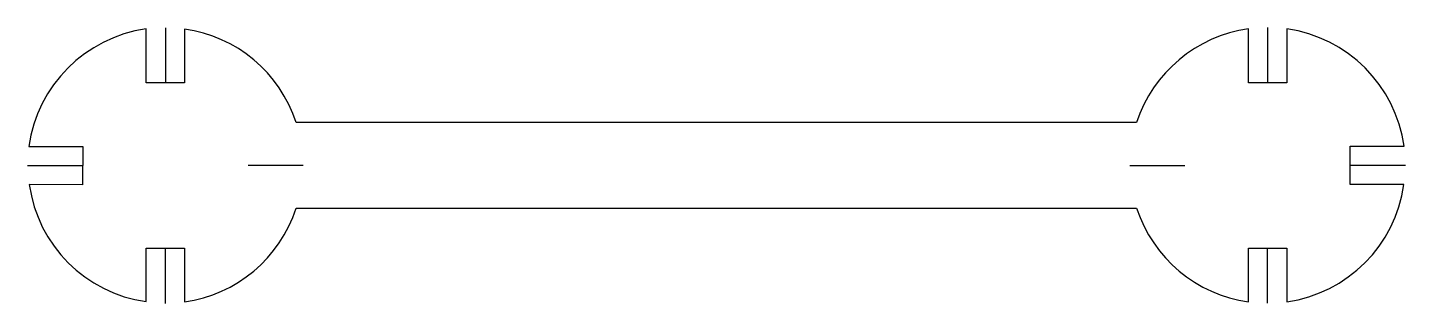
# Model space of a CAD drawing. Header units: millimetres. Extents: x -35 to 65, y -10 to 10.
import ezdxf

# ---------------------------------------------------------------- set-up
doc = ezdxf.new("R2010")
doc.units = ezdxf.units.MM
doc.layers.get('0').update_dxf_attribs({"linetype": 'CONTINUOUS'})

msp = doc.modelspace()

# ---------------------------------------------------------------- linework, layer by layer
for p, q in [((-24.993, 9.981), (-24.993, 5.981)), ((55.007, 9.988), (55.007, 5.988)), ((-34.993, -0.019), (-30.993, -0.019)), ((-14.993, -0.019), (-18.993, -0.019)), ((45.007, -0.012), (49.007, -0.012)), ((65.007, -0.012), (61.007, -0.012)), ((-24.993, -10.019), (-24.993, -6.019)), ((55.007, -10.012), (55.007, -6.012))]:
    msp.add_line(p, q)
msp.add_lwpolyline([(-15.498, -3.116), (45.501, -3.116, 0.286402), (53.617, -9.915), (53.617, -6.012), (56.397, -6.012), (56.398, -9.899, 0.334559), (64.895, -1.402), (61.007, -1.402), (61.007, 1.378), (64.91, 1.378, 0.33468), (56.398, 9.891), (56.397, 5.988), (53.617, 5.988), (53.617, 9.897, 0.286307), (45.497, 3.097), (-15.491, 3.097, 0.286047), (-23.603, 9.884), (-23.603, 5.981), (-26.383, 5.981), (-26.383, 9.889, 0.33488), (-34.901, 1.366), (-30.991, 1.371), (-30.994, -1.409), (-34.866, -1.404, 0.334604), (-26.383, -9.891), (-26.383, -6.019), (-23.603, -6.019), (-23.603, -9.909, 0.28645)], format="xyb", close=True)

doc.saveas('drawing.dxf')
